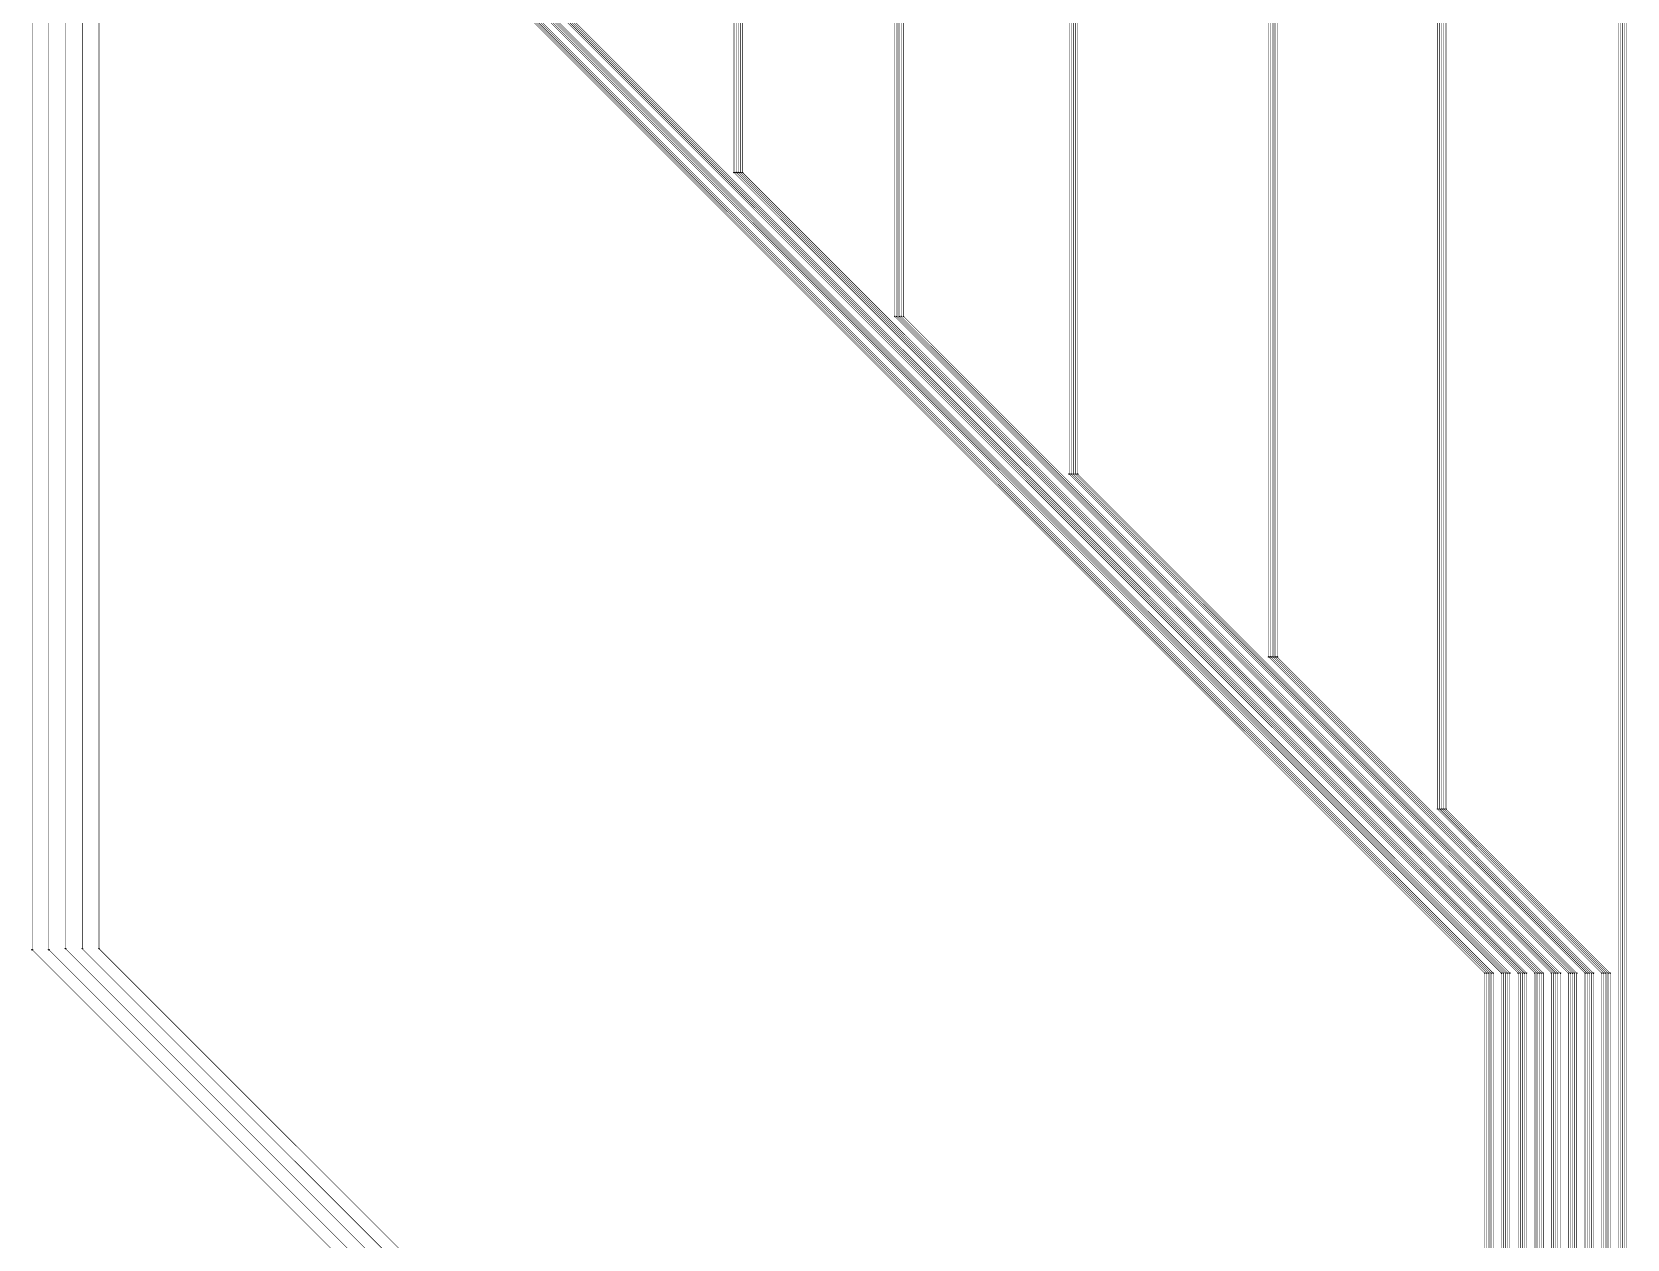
# Model space of a CAD drawing. Extents: x -21730 to 22170, y -18094 to 18606.
# Drawn here: x -9399 to 146, y 4142 to 11367 of the extents above; entities that cross this region are included whole.
import ezdxf

# ---------------------------------------------------------------- set-up
doc = ezdxf.new("R2010")
doc.units = 0
doc.layers.add('L0D0_0', color=1, linetype='CONTINUOUS')

msp = doc.modelspace()

# ---------------------------------------------------------------- linework, layer by layer
at = {"layer": 'L0D0_0', "const_width": 3}
for points in [[(-9197.5, 5880), (-9197.5, 18538.5)], [(-1960, 7626), (-1960, 18536)], [(-950, 6716), (-950, 18526)], [(-9297.5, 5873.5), (-9297.5, 18473.5)], [(-9097.5, 5880), (-9097.5, 18438.5)], [(-5172.5, 10526), (-5172.5, 18497)], [(-3167.5, 8721), (-3167.5, 18492)], [(145, -2369), (145, 18429.5)], [(-9397.5, 5873.5), (-9397.5, 18373.5)], [(-8997.5, 5880), (-8997.5, 18338.5)], [(-5185, 10526), (-5185, 18361)], [(-5160, 10526), (-5160, 18376)], [(-4222.5, 9663.5), (-4222.5, 18398.5)], [(-3180, 8721), (-3180, 18356)], [(-1972.5, 7626), (-1972.5, 18348.5)], [(-1947.5, 7626), (-1947.5, 18388.5)], [(-962.5, 6716), (-962.5, 18338.5)], [(-937.5, 6716), (-937.5, 18398.5)], [(-5197.5, 10526), (-5197.5, 18188.5)], [(-5147.5, 10526), (-5147.5, 18188.5)], [(-4235, 9663.5), (-4235, 18211)], [(-4210, 9663.5), (-4210, 18196)], [(-4197.5, 9663.5), (-4197.5, 18196)], [(-4182.5, 9663.5), (-4182.5, 18196)], [(-3192.5, 8721), (-3192.5, 18196)], [(-3155, 8721), (-3155, 18196)], [(-3142.5, 8721), (-3142.5, 18196)], [(-1997.5, 7626), (-1997.5, 18196)], [(-1985, 7626), (-1985, 18196)], [(-987.5, 6716), (-987.5, 18196)], [(-975, 6716), (-975, 18196)], [(95, -2719), (95, 18113.5)], [(107.5, -2631.5), (107.5, 18113.5)], [(120, -2544), (120, 18113.5)], [(132.5, -2456.5), (132.5, 18113.5)], [(-8197.5, 13226), (-705, 5733.5)], [(-8185, 13226), (-692.5, 5733.5)], [(-8172.5, 13226), (-680, 5733.5)], [(-8160, 13226), (-667.5, 5733.5)], [(-8147.5, 13226), (-655, 5733.5)], [(-7192.5, 12321), (-605, 5733.5)], [(-7180, 12321), (-592.5, 5733.5)], [(-7167.5, 12321), (-580, 5733.5)], [(-7155, 12321), (-567.5, 5733.5)], [(-7142.5, 12321), (-555, 5733.5)], [(-6205, 11433.5), (-505, 5733.5)], [(-6192.5, 11433.5), (-492.5, 5733.5)], [(-6180, 11433.5), (-480, 5733.5)], [(-6167.5, 11433.5), (-467.5, 5733.5)], [(-6155, 11433.5), (-455, 5733.5)], [(-5197.5, 10526), (-405, 5733.5)], [(-5185, 10526), (-392.5, 5733.5)], [(-5172.5, 10526), (-380, 5733.5)], [(-5160, 10526), (-367.5, 5733.5)], [(-5147.5, 10526), (-355, 5733.5)], [(-4235, 9663.5), (-305, 5733.5)], [(-4222.5, 9663.5), (-292.5, 5733.5)], [(-4210, 9663.5), (-280, 5733.5)], [(-4197.5, 9663.5), (-267.5, 5733.5)], [(-4182.5, 9663.5), (-252.5, 5733.5)], [(-3192.5, 8721), (-205, 5733.5)], [(-3180, 8721), (-192.5, 5733.5)], [(-3167.5, 8721), (-180, 5733.5)], [(-3155, 8721), (-167.5, 5733.5)], [(-3142.5, 8721), (-155, 5733.5)], [(-1997.5, 7626), (-105, 5733.5)], [(-1985, 7626), (-92.5, 5733.5)], [(-1972.5, 7626), (-80, 5733.5)], [(-1960, 7626), (-67.5, 5733.5)], [(-1947.5, 7626), (-55, 5733.5)], [(-987.5, 6716), (-5, 5733.5)], [(-975, 6716), (7.5, 5733.5)], [(-962.5, 6716), (20, 5733.5)], [(-950, 6716), (32.5, 5733.5)], [(-937.5, 6716), (45, 5733.5)], [(-9397.5, 5873.5), (-730, -2794)], [(-9297.5, 5873.5), (-730, -2694)], [(-9197.5, 5880), (-730, -2587.5)], [(-9097.5, 5880), (-730, -2487.5)], [(-8997.5, 5880), (-730, -2387.5)], [(-705, -2719), (-705, 5733.5)], [(-692.5, -2631.5), (-692.5, 5733.5)], [(-680, -2544), (-680, 5733.5)], [(-667.5, -2456.5), (-667.5, 5733.5)], [(-655, -2369), (-655, 5733.5)], [(-605, -2719), (-605, 5733.5)], [(-592.5, -2631.5), (-592.5, 5733.5)], [(-580, -2544), (-580, 5733.5)], [(-567.5, -2456.5), (-567.5, 5733.5)], [(-555, -2369), (-555, 5733.5)], [(-505, -2719), (-505, 5733.5)], [(-492.5, -2631.5), (-492.5, 5733.5)], [(-480, -2544), (-480, 5733.5)], [(-467.5, -2456.5), (-467.5, 5733.5)], [(-455, -2369), (-455, 5733.5)], [(-405, -2719), (-405, 5733.5)], [(-392.5, -2631.5), (-392.5, 5733.5)], [(-380, -2544), (-380, 5733.5)], [(-367.5, -2456.5), (-367.5, 5733.5)], [(-355, -2369), (-355, 5733.5)], [(-305, -2719), (-305, 5733.5)], [(-292.5, -2631.5), (-292.5, 5733.5)], [(-280, -2544), (-280, 5733.5)], [(-267.5, -2456.5), (-267.5, 5733.5)], [(-252.5, -2371.5), (-252.5, 5733.5)], [(-205, -2719), (-205, 5733.5)], [(-192.5, -2631.5), (-192.5, 5733.5)], [(-180, -2544), (-180, 5733.5)], [(-167.5, -2456.5), (-167.5, 5733.5)], [(-155, -2369), (-155, 5733.5)], [(-105, -2719), (-105, 5733.5)], [(-92.5, -2656.5), (-92.5, 5733.5)], [(-80, -2544), (-80, 5733.5)], [(-67.5, -2456.5), (-67.5, 5733.5)], [(-55, -2369), (-55, 5733.5)], [(-5, -2719), (-5, 5733.5)], [(7.5, -2631.5), (7.5, 5733.5)], [(20, -2544), (20, 5733.5)], [(32.5, -2456.5), (32.5, 5733.5)], [(45, -2369), (45, 5733.5)]]:
    msp.add_lwpolyline(points, dxfattribs=at)
at = {"layer": 'L0D0_0'}
for points in [[(-5197.5, 10524.3), (-5198.9, 10525.2), (-5198.9, 10526.8), (-5197.5, 10527.7), (-5196, 10526.8), (-5196, 10525.2)], [(-5197.5, 10524.3), (-5198.9, 10525.2), (-5198.9, 10526.8), (-5197.5, 10527.7), (-5196, 10526.8), (-5196, 10525.2)], [(-5185, 10524.3), (-5186.4, 10525.2), (-5186.4, 10526.8), (-5185, 10527.7), (-5183.5, 10526.8), (-5183.5, 10525.2)], [(-5185, 10524.3), (-5186.4, 10525.2), (-5186.4, 10526.8), (-5185, 10527.7), (-5183.5, 10526.8), (-5183.5, 10525.2)], [(-5172.5, 10524.3), (-5174, 10525.2), (-5174, 10526.8), (-5172.5, 10527.7), (-5171.1, 10526.8), (-5171.1, 10525.2)], [(-5172.5, 10524.3), (-5174, 10525.2), (-5174, 10526.8), (-5172.5, 10527.7), (-5171.1, 10526.8), (-5171.1, 10525.2)], [(-5160, 10524.3), (-5161.4, 10525.2), (-5161.4, 10526.8), (-5160, 10527.7), (-5158.5, 10526.8), (-5158.5, 10525.2)], [(-5160, 10524.3), (-5161.4, 10525.2), (-5161.4, 10526.8), (-5160, 10527.7), (-5158.5, 10526.8), (-5158.5, 10525.2)], [(-5147.5, 10524.3), (-5148.9, 10525.2), (-5148.9, 10526.8), (-5147.5, 10527.7), (-5146, 10526.8), (-5146, 10525.2)], [(-5147.5, 10524.3), (-5148.9, 10525.2), (-5148.9, 10526.8), (-5147.5, 10527.7), (-5146, 10526.8), (-5146, 10525.2)], [(-4235, 9661.8), (-4236.4, 9662.7), (-4236.4, 9664.3), (-4235, 9665.2), (-4233.5, 9664.3), (-4233.5, 9662.7)], [(-4235, 9661.8), (-4236.4, 9662.7), (-4236.4, 9664.3), (-4235, 9665.2), (-4233.5, 9664.3), (-4233.5, 9662.7)], [(-4222.5, 9661.8), (-4223.9, 9662.7), (-4223.9, 9664.3), (-4222.5, 9665.2), (-4221, 9664.3), (-4221, 9662.7)], [(-4222.5, 9661.8), (-4223.9, 9662.7), (-4223.9, 9664.3), (-4222.5, 9665.2), (-4221, 9664.3), (-4221, 9662.7)], [(-4210, 9661.8), (-4211.5, 9662.7), (-4211.5, 9664.3), (-4210, 9665.2), (-4208.6, 9664.3), (-4208.6, 9662.7)], [(-4210, 9661.8), (-4211.5, 9662.7), (-4211.5, 9664.3), (-4210, 9665.2), (-4208.6, 9664.3), (-4208.6, 9662.7)], [(-4197.5, 9661.8), (-4198.9, 9662.7), (-4198.9, 9664.3), (-4197.5, 9665.2), (-4196, 9664.3), (-4196, 9662.7)], [(-4197.5, 9661.8), (-4198.9, 9662.7), (-4198.9, 9664.3), (-4197.5, 9665.2), (-4196, 9664.3), (-4196, 9662.7)], [(-4182.5, 9661.8), (-4183.9, 9662.7), (-4183.9, 9664.3), (-4182.5, 9665.2), (-4181, 9664.3), (-4181, 9662.7)], [(-4182.5, 9661.8), (-4183.9, 9662.7), (-4183.9, 9664.3), (-4182.5, 9665.2), (-4181, 9664.3), (-4181, 9662.7)], [(-3192.5, 8719.3), (-3194, 8720.2), (-3194, 8721.8), (-3192.5, 8722.7), (-3191, 8721.8), (-3191, 8720.2)], [(-3192.5, 8719.3), (-3194, 8720.2), (-3194, 8721.8), (-3192.5, 8722.7), (-3191, 8721.8), (-3191, 8720.2)], [(-3180, 8719.3), (-3181.4, 8720.2), (-3181.4, 8721.8), (-3180, 8722.7), (-3178.5, 8721.8), (-3178.5, 8720.2)], [(-3180, 8719.3), (-3181.4, 8720.2), (-3181.4, 8721.8), (-3180, 8722.7), (-3178.5, 8721.8), (-3178.5, 8720.2)], [(-3167.5, 8719.3), (-3168.9, 8720.2), (-3168.9, 8721.8), (-3167.5, 8722.7), (-3166, 8721.8), (-3166, 8720.2)], [(-3167.5, 8719.3), (-3168.9, 8720.2), (-3168.9, 8721.8), (-3167.5, 8722.7), (-3166, 8721.8), (-3166, 8720.2)], [(-3155, 8719.3), (-3156.4, 8720.2), (-3156.4, 8721.8), (-3155, 8722.7), (-3153.5, 8721.8), (-3153.5, 8720.2)], [(-3155, 8719.3), (-3156.4, 8720.2), (-3156.4, 8721.8), (-3155, 8722.7), (-3153.5, 8721.8), (-3153.5, 8720.2)], [(-3142.5, 8719.3), (-3143.9, 8720.2), (-3143.9, 8721.8), (-3142.5, 8722.7), (-3141, 8721.8), (-3141, 8720.2)], [(-3142.5, 8719.3), (-3143.9, 8720.2), (-3143.9, 8721.8), (-3142.5, 8722.7), (-3141, 8721.8), (-3141, 8720.2)], [(-1997.5, 7624.3), (-1999, 7625.2), (-1999, 7626.8), (-1997.5, 7627.7), (-1996.1, 7626.8), (-1996.1, 7625.2)], [(-1997.5, 7624.3), (-1999, 7625.2), (-1999, 7626.8), (-1997.5, 7627.7), (-1996.1, 7626.8), (-1996.1, 7625.2)], [(-1985, 7624.3), (-1986.4, 7625.2), (-1986.4, 7626.8), (-1985, 7627.7), (-1983.5, 7626.8), (-1983.5, 7625.2)], [(-1985, 7624.3), (-1986.4, 7625.2), (-1986.4, 7626.8), (-1985, 7627.7), (-1983.5, 7626.8), (-1983.5, 7625.2)], [(-1972.5, 7624.3), (-1973.9, 7625.2), (-1973.9, 7626.8), (-1972.5, 7627.7), (-1971, 7626.8), (-1971, 7625.2)], [(-1972.5, 7624.3), (-1973.9, 7625.2), (-1973.9, 7626.8), (-1972.5, 7627.7), (-1971, 7626.8), (-1971, 7625.2)], [(-1960, 7624.3), (-1961.4, 7625.2), (-1961.4, 7626.8), (-1960, 7627.7), (-1958.5, 7626.8), (-1958.5, 7625.2)], [(-1960, 7624.3), (-1961.4, 7625.2), (-1961.4, 7626.8), (-1960, 7627.7), (-1958.5, 7626.8), (-1958.5, 7625.2)], [(-1947.5, 7624.3), (-1948.9, 7625.2), (-1948.9, 7626.8), (-1947.5, 7627.7), (-1946, 7626.8), (-1946, 7625.2)], [(-1947.5, 7624.3), (-1948.9, 7625.2), (-1948.9, 7626.8), (-1947.5, 7627.7), (-1946, 7626.8), (-1946, 7625.2)], [(-987.5, 6714.3), (-989, 6715.2), (-989, 6716.8), (-987.5, 6717.7), (-986, 6716.8), (-986, 6715.2)], [(-987.5, 6714.3), (-989, 6715.2), (-989, 6716.8), (-987.5, 6717.7), (-986, 6716.8), (-986, 6715.2)], [(-975, 6714.3), (-976.4, 6715.2), (-976.4, 6716.8), (-975, 6717.7), (-973.5, 6716.8), (-973.5, 6715.2)], [(-975, 6714.3), (-976.4, 6715.2), (-976.4, 6716.8), (-975, 6717.7), (-973.5, 6716.8), (-973.5, 6715.2)], [(-962.5, 6714.3), (-963.9, 6715.2), (-963.9, 6716.8), (-962.5, 6717.7), (-961, 6716.8), (-961, 6715.2)], [(-962.5, 6714.3), (-963.9, 6715.2), (-963.9, 6716.8), (-962.5, 6717.7), (-961, 6716.8), (-961, 6715.2)], [(-950, 6714.3), (-951.4, 6715.2), (-951.4, 6716.8), (-950, 6717.7), (-948.5, 6716.8), (-948.5, 6715.2)], [(-950, 6714.3), (-951.4, 6715.2), (-951.4, 6716.8), (-950, 6717.7), (-948.5, 6716.8), (-948.5, 6715.2)], [(-937.5, 6714.3), (-938.9, 6715.2), (-938.9, 6716.8), (-937.5, 6717.7), (-936, 6716.8), (-936, 6715.2)], [(-937.5, 6714.3), (-938.9, 6715.2), (-938.9, 6716.8), (-937.5, 6717.7), (-936, 6716.8), (-936, 6715.2)], [(-9397.5, 5871.8), (-9399, 5872.7), (-9399, 5874.3), (-9397.5, 5875.2), (-9396, 5874.3), (-9396, 5872.7)], [(-9397.5, 5871.8), (-9399, 5872.7), (-9399, 5874.3), (-9397.5, 5875.2), (-9396, 5874.3), (-9396, 5872.7)], [(-9297.5, 5871.8), (-9299, 5872.7), (-9299, 5874.3), (-9297.5, 5875.2), (-9296.1, 5874.3), (-9296.1, 5872.7)], [(-9297.5, 5871.8), (-9299, 5872.7), (-9299, 5874.3), (-9297.5, 5875.2), (-9296.1, 5874.3), (-9296.1, 5872.7)], [(-9197.5, 5878.3), (-9199, 5879.2), (-9199, 5880.8), (-9197.5, 5881.7), (-9196.1, 5880.8), (-9196.1, 5879.2)], [(-9197.5, 5878.3), (-9199, 5879.2), (-9199, 5880.8), (-9197.5, 5881.7), (-9196.1, 5880.8), (-9196.1, 5879.2)], [(-9097.5, 5878.3), (-9099, 5879.2), (-9099, 5880.8), (-9097.5, 5881.7), (-9096.1, 5880.8), (-9096.1, 5879.2)], [(-9097.5, 5878.3), (-9099, 5879.2), (-9099, 5880.8), (-9097.5, 5881.7), (-9096.1, 5880.8), (-9096.1, 5879.2)], [(-8997.5, 5878.3), (-8999, 5879.2), (-8999, 5880.8), (-8997.5, 5881.7), (-8996.1, 5880.8), (-8996.1, 5879.2)], [(-8997.5, 5878.3), (-8999, 5879.2), (-8999, 5880.8), (-8997.5, 5881.7), (-8996.1, 5880.8), (-8996.1, 5879.2)], [(-705, 5731.8), (-706.5, 5732.7), (-706.5, 5734.3), (-705, 5735.2), (-703.6, 5734.3), (-703.6, 5732.7)], [(-705, 5731.8), (-706.5, 5732.7), (-706.5, 5734.3), (-705, 5735.2), (-703.6, 5734.3), (-703.6, 5732.7)], [(-692.5, 5731.8), (-693.9, 5732.7), (-693.9, 5734.3), (-692.5, 5735.2), (-691, 5734.3), (-691, 5732.7)], [(-692.5, 5731.8), (-693.9, 5732.7), (-693.9, 5734.3), (-692.5, 5735.2), (-691, 5734.3), (-691, 5732.7)], [(-680, 5731.8), (-681.5, 5732.7), (-681.5, 5734.3), (-680, 5735.2), (-678.6, 5734.3), (-678.6, 5732.7)], [(-680, 5731.8), (-681.5, 5732.7), (-681.5, 5734.3), (-680, 5735.2), (-678.6, 5734.3), (-678.6, 5732.7)], [(-667.5, 5731.8), (-668.9, 5732.7), (-668.9, 5734.3), (-667.5, 5735.2), (-666, 5734.3), (-666, 5732.7)], [(-667.5, 5731.8), (-668.9, 5732.7), (-668.9, 5734.3), (-667.5, 5735.2), (-666, 5734.3), (-666, 5732.7)], [(-655, 5731.8), (-656.4, 5732.7), (-656.4, 5734.3), (-655, 5735.2), (-653.5, 5734.3), (-653.5, 5732.7)], [(-655, 5731.8), (-656.4, 5732.7), (-656.4, 5734.3), (-655, 5735.2), (-653.5, 5734.3), (-653.5, 5732.7)], [(-605, 5731.8), (-606.5, 5732.7), (-606.5, 5734.3), (-605, 5735.2), (-603.6, 5734.3), (-603.6, 5732.7)], [(-605, 5731.8), (-606.5, 5732.7), (-606.5, 5734.3), (-605, 5735.2), (-603.6, 5734.3), (-603.6, 5732.7)], [(-592.5, 5731.8), (-593.9, 5732.7), (-593.9, 5734.3), (-592.5, 5735.2), (-591, 5734.3), (-591, 5732.7)], [(-592.5, 5731.8), (-593.9, 5732.7), (-593.9, 5734.3), (-592.5, 5735.2), (-591, 5734.3), (-591, 5732.7)], [(-580, 5731.8), (-581.5, 5732.7), (-581.5, 5734.3), (-580, 5735.2), (-578.6, 5734.3), (-578.6, 5732.7)], [(-580, 5731.8), (-581.5, 5732.7), (-581.5, 5734.3), (-580, 5735.2), (-578.6, 5734.3), (-578.6, 5732.7)], [(-567.5, 5731.8), (-568.9, 5732.7), (-568.9, 5734.3), (-567.5, 5735.2), (-566, 5734.3), (-566, 5732.7)], [(-567.5, 5731.8), (-568.9, 5732.7), (-568.9, 5734.3), (-567.5, 5735.2), (-566, 5734.3), (-566, 5732.7)], [(-555, 5731.8), (-556.4, 5732.7), (-556.4, 5734.3), (-555, 5735.2), (-553.5, 5734.3), (-553.5, 5732.7)], [(-555, 5731.8), (-556.4, 5732.7), (-556.4, 5734.3), (-555, 5735.2), (-553.5, 5734.3), (-553.5, 5732.7)], [(-505, 5731.8), (-506.5, 5732.7), (-506.5, 5734.3), (-505, 5735.2), (-503.6, 5734.3), (-503.6, 5732.7)], [(-505, 5731.8), (-506.5, 5732.7), (-506.5, 5734.3), (-505, 5735.2), (-503.6, 5734.3), (-503.6, 5732.7)], [(-492.5, 5731.8), (-493.9, 5732.7), (-493.9, 5734.3), (-492.5, 5735.2), (-491, 5734.3), (-491, 5732.7)], [(-492.5, 5731.8), (-493.9, 5732.7), (-493.9, 5734.3), (-492.5, 5735.2), (-491, 5734.3), (-491, 5732.7)], [(-480, 5731.8), (-481.5, 5732.7), (-481.5, 5734.3), (-480, 5735.2), (-478.6, 5734.3), (-478.6, 5732.7)], [(-480, 5731.8), (-481.5, 5732.7), (-481.5, 5734.3), (-480, 5735.2), (-478.6, 5734.3), (-478.6, 5732.7)], [(-467.5, 5731.8), (-469, 5732.7), (-469, 5734.3), (-467.5, 5735.2), (-466.1, 5734.3), (-466.1, 5732.7)], [(-467.5, 5731.8), (-469, 5732.7), (-469, 5734.3), (-467.5, 5735.2), (-466.1, 5734.3), (-466.1, 5732.7)], [(-455, 5731.8), (-456.4, 5732.7), (-456.4, 5734.3), (-455, 5735.2), (-453.5, 5734.3), (-453.5, 5732.7)], [(-455, 5731.8), (-456.4, 5732.7), (-456.4, 5734.3), (-455, 5735.2), (-453.5, 5734.3), (-453.5, 5732.7)], [(-405, 5731.8), (-406.5, 5732.7), (-406.5, 5734.3), (-405, 5735.2), (-403.6, 5734.3), (-403.6, 5732.7)], [(-405, 5731.8), (-406.5, 5732.7), (-406.5, 5734.3), (-405, 5735.2), (-403.6, 5734.3), (-403.6, 5732.7)], [(-392.5, 5731.8), (-393.9, 5732.7), (-393.9, 5734.3), (-392.5, 5735.2), (-391, 5734.3), (-391, 5732.7)], [(-392.5, 5731.8), (-393.9, 5732.7), (-393.9, 5734.3), (-392.5, 5735.2), (-391, 5734.3), (-391, 5732.7)], [(-380, 5731.8), (-381.5, 5732.7), (-381.5, 5734.3), (-380, 5735.2), (-378.6, 5734.3), (-378.6, 5732.7)], [(-380, 5731.8), (-381.5, 5732.7), (-381.5, 5734.3), (-380, 5735.2), (-378.6, 5734.3), (-378.6, 5732.7)], [(-367.5, 5731.8), (-369, 5732.7), (-369, 5734.3), (-367.5, 5735.2), (-366.1, 5734.3), (-366.1, 5732.7)], [(-367.5, 5731.8), (-369, 5732.7), (-369, 5734.3), (-367.5, 5735.2), (-366.1, 5734.3), (-366.1, 5732.7)], [(-355, 5731.8), (-356.4, 5732.7), (-356.4, 5734.3), (-355, 5735.2), (-353.5, 5734.3), (-353.5, 5732.7)], [(-355, 5731.8), (-356.4, 5732.7), (-356.4, 5734.3), (-355, 5735.2), (-353.5, 5734.3), (-353.5, 5732.7)], [(-305, 5731.8), (-306.5, 5732.7), (-306.5, 5734.3), (-305, 5735.2), (-303.6, 5734.3), (-303.6, 5732.7)], [(-305, 5731.8), (-306.5, 5732.7), (-306.5, 5734.3), (-305, 5735.2), (-303.6, 5734.3), (-303.6, 5732.7)], [(-292.5, 5731.8), (-293.9, 5732.7), (-293.9, 5734.3), (-292.5, 5735.2), (-291, 5734.3), (-291, 5732.7)], [(-292.5, 5731.8), (-293.9, 5732.7), (-293.9, 5734.3), (-292.5, 5735.2), (-291, 5734.3), (-291, 5732.7)], [(-280, 5731.8), (-281.5, 5732.7), (-281.5, 5734.3), (-280, 5735.2), (-278.6, 5734.3), (-278.6, 5732.7)], [(-280, 5731.8), (-281.5, 5732.7), (-281.5, 5734.3), (-280, 5735.2), (-278.6, 5734.3), (-278.6, 5732.7)], [(-267.5, 5731.8), (-269, 5732.7), (-269, 5734.3), (-267.5, 5735.2), (-266.1, 5734.3), (-266.1, 5732.7)], [(-267.5, 5731.8), (-269, 5732.7), (-269, 5734.3), (-267.5, 5735.2), (-266.1, 5734.3), (-266.1, 5732.7)], [(-252.5, 5731.8), (-253.9, 5732.7), (-253.9, 5734.3), (-252.5, 5735.2), (-251, 5734.3), (-251, 5732.7)], [(-252.5, 5731.8), (-253.9, 5732.7), (-253.9, 5734.3), (-252.5, 5735.2), (-251, 5734.3), (-251, 5732.7)], [(-205, 5731.8), (-206.5, 5732.7), (-206.5, 5734.3), (-205, 5735.2), (-203.6, 5734.3), (-203.6, 5732.7)], [(-205, 5731.8), (-206.5, 5732.7), (-206.5, 5734.3), (-205, 5735.2), (-203.6, 5734.3), (-203.6, 5732.7)], [(-192.5, 5731.8), (-193.9, 5732.7), (-193.9, 5734.3), (-192.5, 5735.2), (-191, 5734.3), (-191, 5732.7)], [(-192.5, 5731.8), (-193.9, 5732.7), (-193.9, 5734.3), (-192.5, 5735.2), (-191, 5734.3), (-191, 5732.7)], [(-180, 5731.8), (-181.4, 5732.7), (-181.4, 5734.3), (-180, 5735.2), (-178.5, 5734.3), (-178.5, 5732.7)], [(-180, 5731.8), (-181.4, 5732.7), (-181.4, 5734.3), (-180, 5735.2), (-178.5, 5734.3), (-178.5, 5732.7)], [(-167.5, 5731.8), (-169, 5732.7), (-169, 5734.3), (-167.5, 5735.2), (-166.1, 5734.3), (-166.1, 5732.7)], [(-167.5, 5731.8), (-169, 5732.7), (-169, 5734.3), (-167.5, 5735.2), (-166.1, 5734.3), (-166.1, 5732.7)], [(-155, 5731.8), (-156.4, 5732.7), (-156.4, 5734.3), (-155, 5735.2), (-153.5, 5734.3), (-153.5, 5732.7)], [(-155, 5731.8), (-156.4, 5732.7), (-156.4, 5734.3), (-155, 5735.2), (-153.5, 5734.3), (-153.5, 5732.7)], [(-105, 5731.8), (-106.5, 5732.7), (-106.5, 5734.3), (-105, 5735.2), (-103.6, 5734.3), (-103.6, 5732.7)], [(-105, 5731.8), (-106.5, 5732.7), (-106.5, 5734.3), (-105, 5735.2), (-103.6, 5734.3), (-103.6, 5732.7)], [(-92.5, 5731.8), (-93.9, 5732.7), (-93.9, 5734.3), (-92.5, 5735.2), (-91, 5734.3), (-91, 5732.7)], [(-92.5, 5731.8), (-93.9, 5732.7), (-93.9, 5734.3), (-92.5, 5735.2), (-91, 5734.3), (-91, 5732.7)], [(-80, 5731.8), (-81.4, 5732.7), (-81.4, 5734.3), (-80, 5735.2), (-78.5, 5734.3), (-78.5, 5732.7)], [(-80, 5731.8), (-81.4, 5732.7), (-81.4, 5734.3), (-80, 5735.2), (-78.5, 5734.3), (-78.5, 5732.7)], [(-67.5, 5731.8), (-69, 5732.7), (-69, 5734.3), (-67.5, 5735.2), (-66.1, 5734.3), (-66.1, 5732.7)], [(-67.5, 5731.8), (-69, 5732.7), (-69, 5734.3), (-67.5, 5735.2), (-66.1, 5734.3), (-66.1, 5732.7)], [(-55, 5731.8), (-56.4, 5732.7), (-56.4, 5734.3), (-55, 5735.2), (-53.5, 5734.3), (-53.5, 5732.7)], [(-55, 5731.8), (-56.4, 5732.7), (-56.4, 5734.3), (-55, 5735.2), (-53.5, 5734.3), (-53.5, 5732.7)], [(-5, 5731.8), (-6.5, 5732.7), (-6.5, 5734.3), (-5, 5735.2), (-3.6, 5734.3), (-3.6, 5732.7)], [(-5, 5731.8), (-6.5, 5732.7), (-6.5, 5734.3), (-5, 5735.2), (-3.6, 5734.3), (-3.6, 5732.7)], [(7.5, 5731.8), (6.1, 5732.7), (6.1, 5734.3), (7.5, 5735.2), (9, 5734.3), (9, 5732.7)], [(7.5, 5731.8), (6.1, 5732.7), (6.1, 5734.3), (7.5, 5735.2), (9, 5734.3), (9, 5732.7)], [(20, 5731.8), (18.6, 5732.7), (18.6, 5734.3), (20, 5735.2), (21.5, 5734.3), (21.5, 5732.7)], [(20, 5731.8), (18.6, 5732.7), (18.6, 5734.3), (20, 5735.2), (21.5, 5734.3), (21.5, 5732.7)], [(32.5, 5731.8), (31, 5732.7), (31, 5734.3), (32.5, 5735.2), (33.9, 5734.3), (33.9, 5732.7)], [(32.5, 5731.8), (31, 5732.7), (31, 5734.3), (32.5, 5735.2), (33.9, 5734.3), (33.9, 5732.7)], [(45, 5731.8), (43.6, 5732.7), (43.6, 5734.3), (45, 5735.2), (46.5, 5734.3), (46.5, 5732.7)], [(45, 5731.8), (43.6, 5732.7), (43.6, 5734.3), (45, 5735.2), (46.5, 5734.3), (46.5, 5732.7)]]:
    msp.add_lwpolyline(points, close=True, dxfattribs=at)

doc.saveas('drawing.dxf')
